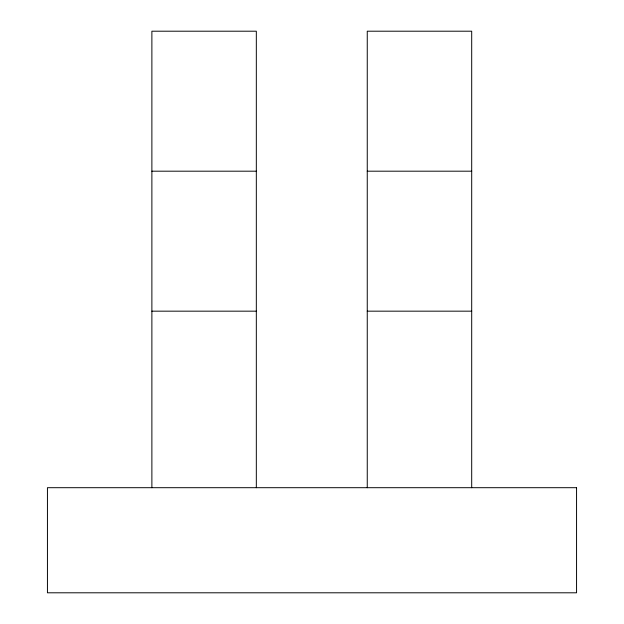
<?xml version="1.0" encoding="UTF-8"?>
<svg xmlns="http://www.w3.org/2000/svg" width="624" height="624" viewBox="0 0 624 624"><rect width="100%" height="100%" fill="white"/><g stroke="black" fill="none" stroke-linecap="round" stroke-linejoin="round"><path stroke-width="0.94" d="M151.882 171.187L256.324 171.187M367.255 171.187L471.697 171.187M151.882 311.165L256.324 311.165M367.255 311.165L471.697 311.165M471.697 487.695L471.697 31.2L367.255 31.2L367.255 487.695M256.324 487.695L256.324 31.2L151.882 31.2L151.882 487.695M576.56 487.695L47.44 487.695L47.44 592.8L576.56 592.8L576.56 487.695"/></g></svg>
